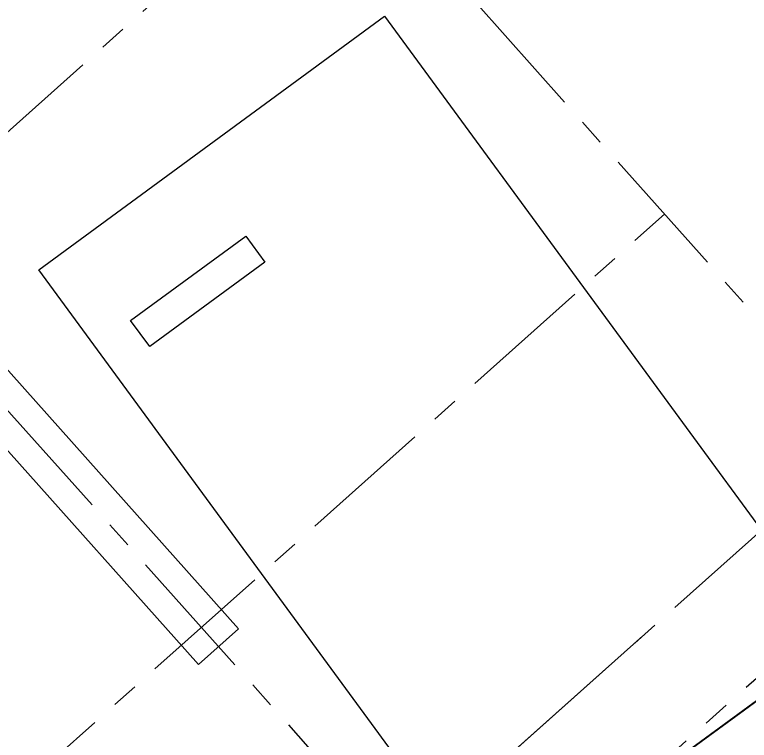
# Model space of a CAD drawing. Header units: millimetres. Extents: x 75184266 to 76346726, y -35077925 to -33679385.
# Drawn here: x 75396017 to 75399442, y -34522563 to -34519179 of the extents above; entities that cross this region are included whole.
import ezdxf

# ---------------------------------------------------------------- set-up
doc = ezdxf.new("R2010")
doc.units = ezdxf.units.MM
doc.header["$LTSCALE"] = 50
doc.header["$MEASUREMENT"] = 0
doc.linetypes.add('CENTER', pattern=[2, 1.25, -0.25, 0.25, -0.25])
doc.linetypes.add('XR-지하3층$0$H', pattern=[1.3, 0.8, -0.5])
doc.layers.add('CEN', color=1, linetype='CENTER')
doc.layers.add('XR-지하3층$0$A-주차', color=9, linetype='CONTINUOUS')
doc.layers.add('건축', color=8, linetype='CONTINUOUS', plot=False)

# ---------------------------------------------------------------- blocks, each defined once
blk = doc.blocks.new('XR-지하3층$0$A$C73B52ADF')
at = {"layer": 'XR-지하3층$0$A-주차', "elevation": 0}
for points in [[(-2037.7, 2465.6), (-37.7, 2465.6), (-37.7, -1134.4), (-2037.7, -1134.4)], [(-1166.3, 2020.7), (-1166.3, 1870.7), (-1832.2, 1870.7), (-1832.2, 2020.7)]]:
    blk.add_lwpolyline(points, close=True, dxfattribs=at)

msp = doc.modelspace()

# ---------------------------------------------------------------- linework, layer by layer
at = {"layer": 'CEN', "ltscale": 10}
msp.add_line((75397498.7, -34518373.7), (75401909.7, -34523315.9), dxfattribs=at)
for points in [[(75390645.3, -34524490.4), (75397498.7, -34518373.7)], [(75392193.4, -34526225), (75399046.8, -34520108.3)], [(75395295.5, -34520252.9), (75399749.8, -34525243.6)], [(75393125.7, -34527269.5), (75400195.3, -34520959.8)], [(75393458.6, -34527642.5), (75400416.4, -34521432.7)]]:
    msp.add_lwpolyline(points, dxfattribs=at)
at = {"layer": '건축'}
for p, q in [((75394837.9, -34525778.3), (75408069.1, -34516077.9)), ((75395388.8, -34520169.7), (75397060.1, -34522042.3)), ((75395202.3, -34520336.1), (75396873.6, -34522208.8))]:
    msp.add_line(p, q, dxfattribs=at)
at = {"layer": '건축', "linetype": 'XR-지하3층$0$H', "ltscale": 50}
msp.add_lwpolyline([(75398282, -34535456.9), (75393858.5, -34528959.8), (75392763.2, -34529705.5), (75391601, -34527998.6), (75391672, -34527950.3), (75394722.6, -34525227.6), (75395028.9, -34525570.8), (75399583.6, -34521505.7)], dxfattribs=at)
at = {"layer": '건축', "ltscale": 0.5}
msp.add_lwpolyline([(75397060.1, -34522042.3), (75396873.6, -34522208.8)], dxfattribs=at)

# ---------------------------------------------------------------- block references
at = {"layer": '건축', "rotation": 36.24761539007821}
msp.add_blockref('XR-지하3층$0$A$C73B52ADF', (75399230, -34521151.7, 0), dxfattribs=at)

doc.saveas('drawing.dxf')
